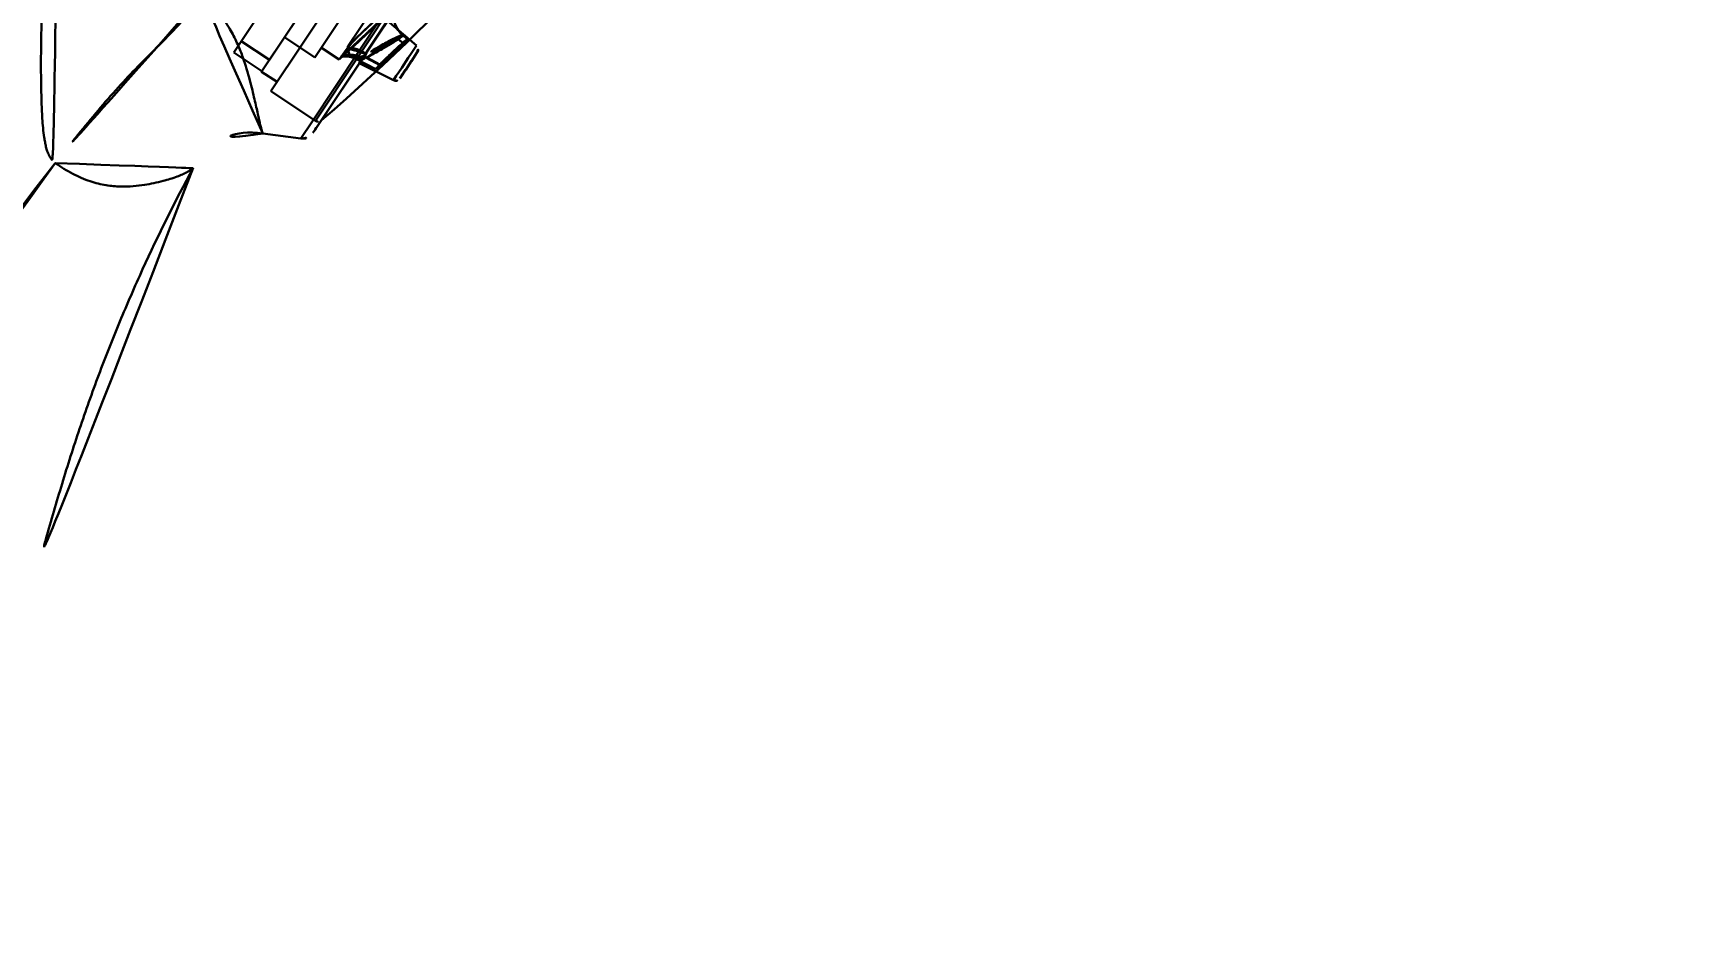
# Model space of a CAD drawing. Extents: x 16296684858 to 16296688009, y -37409618718 to -37409616409.
# Drawn here: x 16296686724.8 to 16296686822.7, y -37409617666.7 to -37409617613.7 of the extents above; entities that cross this region are included whole.
import ezdxf

# ---------------------------------------------------------------- set-up
doc = ezdxf.new("R2010")
doc.units = 0
doc.header["$LTSCALE"] = 10
doc.header["$MEASUREMENT"] = 0
doc.header["$PDMODE"] = 3
doc.header["$PDSIZE"] = -10
doc.layers.get('0').update_dxf_attribs({"linetype": 'CONTINUOUS'})
doc.layers.get('DEFPOINTS').update_dxf_attribs({"linetype": 'CONTINUOUS'})
doc.styles.add('Daelim Dimension', font='')
doc.styles.get('Daelim Dimension').set_extended_font_data('나눔고딕')
doc.dimstyles.new('DEFAULT', dxfattribs={"dimscale": 2, "dimtxt": 2, "dimasz": 2, "dimexe": 0, "dimexo": 2, "dimgap": 1, "dimtad": 1, "dimdec": 1, "dimzin": 9, "dimdsep": 46, "dimtxsty": 'Daelim Dimension', "dimcen": 0.5, "dimclrd": 252, "dimclre": 252, "dimclrt": 3, "dimadec": 1, "dimazin": 0, "dimtfac": 1, "dimtdec": 1, "dimtix": 1, "dimtmove": 0, "dimatfit": 3, "dimfxl": 1, "dimtolj": 1, "dimtzin": 1, "dimlwd": 9, "dimlwe": 9, "dimarcsym": 0})

# ---------------------------------------------------------------- blocks, each defined once
blk = doc.blocks.new('*D18')
at = {"color": 5, "lineweight": 9, "ltscale": 0.5, "transparency": 16777216}
for p, q in [((16296686647.237181, -37409618005.826988), (16296686647.237181, -37409617114.689346)), ((16296687202.637119, -37409617350.312553), (16296687202.637119, -37409617114.689346)), ((16296686655.237181, -37409617116.689346), (16296687194.637119, -37409617116.689346))]:
    blk.add_line(p, q, dxfattribs=at)
at = {"color": 5, "ltscale": 0.5, "transparency": 16777216}
for points in [[(16296686655.237181, -37409617115.356018), (16296686655.237181, -37409617118.02269), (16296686647.237181, -37409617116.689346)], [(16296687194.637119, -37409617115.356018), (16296687194.637119, -37409617118.02269), (16296687202.637119, -37409617116.689346)]]:
    blk.add_solid(points, dxfattribs=at)
at = {"layer": 'DEFPOINTS', "color": 0, "ltscale": 0.5, "transparency": 16777216}
for p in [(16296687202.637119, -37409617116.689346), (16296687202.637119, -37409617354.312553), (16296686647.237181, -37409618009.826988)]:
    blk.add_point(p, dxfattribs=at)
at = {"color": 7, "ltscale": 0.5, "transparency": 16777216, "insert": (16296686924.937149, -37409617103.916817), "char_height": 20, "attachment_point": 5, "style": 'Daelim Dimension'}
blk.add_mtext('\\A1;555', dxfattribs=at)

msp = doc.modelspace()

# ---------------------------------------------------------------- linework, layer by layer
at = {"color": 7, "linetype": 'Continuous', "lineweight": 30}
for p, q in [((16296686757.02877, -37409617584.328484), (16296686736.74439, -37409617614.814484)), ((16296686757.034849, -37409617584.328484), (16296686736.74439, -37409617614.814484)), ((16296686738.40942, -37409617615.922478), (16296686758.699869, -37409617585.436478)), ((16296686758.693859, -37409617585.436478), (16296686738.85301, -37409617615.25592)), ((16296686738.948191, -37409617617.098587), (16296686759.615761, -37409617586.045883)), ((16296686741.55381, -37409617615.108856), (16296686760.503691, -37409617586.636948)), ((16296686762.25642, -37409617587.803146), (16296686741.58886, -37409617618.855858)), ((16296686762.497299, -37409617587.96347), (16296686741.952101, -37409617618.832336)), ((16296686745.54262, -37409617612.664337), (16296686741.36986, -37409617618.93631)), ((16296686744.90366, -37409617612.352676), (16296686743.525431, -37409617614.424622)), ((16296686743.526699, -37409617614.424728), (16296686744.90593, -37409617612.352997)), ((16296686744.17477, -37409617615.455017), (16296686745.881439, -37409617612.889763)), ((16296686747.57127, -37409617614.403542), (16296686745.854639, -37409617612.930023)), ((16296686747.572201, -37409617614.403542), (16296686745.85498, -37409617612.929497)), ((16296686737.187981, -37409617614.147903), (16296686738.85301, -37409617615.25592)), ((16296686739.749849, -37409617613.908401), (16296686741.55381, -37409617615.108856)), ((16296686746.76829, -37409617614.234818), (16296686746.376261, -37409617613.920067)), ((16296686746.811569, -37409617614.286713), (16296686746.48274, -37409617614.023453)), ((16296686747.03565, -37409617614.028503), (16296686746.756189, -37409617613.788597)), ((16296686747.034809, -37409617614.028633), (16296686746.756281, -37409617613.789558)), ((16296686738.40942, -37409617615.922478), (16296686736.74439, -37409617614.814484)), ((16296686742.992979, -37409617615.225754), (16296686741.94161, -37409617614.5261)), ((16296686742.992979, -37409617615.225754), (16296686743.10301, -37409617615.060867)), ((16296686745.395399, -37409617615.532173), (16296686744.44606, -37409617615.017639)), ((16296686745.43693, -37409617615.584251), (16296686744.587, -37409617615.126282)), ((16296686744.63055, -37409617614.924271), (16296686744.631321, -37409617614.924843)), ((16296686746.69837, -37409617615.715111), (16296686747.0832, -37409617615.136818)), ((16296686747.0832, -37409617615.136818), (16296686747.262951, -37409617614.866722)), ((16296686747.262951, -37409617614.866722), (16296686747.57127, -37409617614.403542)), ((16296686747.275961, -37409617615.322708), (16296686747.62561, -37409617614.797394)), ((16296686747.325541, -37409617615.249611), (16296686747.626551, -37409617614.797394)), ((16296686738.39253, -37409617615.922478), (16296686738.40967, -37409617615.948059)), ((16296686739.3083, -37409617616.557472), (16296686738.39253, -37409617615.948059)), ((16296686741.50297, -37409617619.471817), (16296686744.17477, -37409617615.455017)), ((16296686744.17688, -37409617615.456444), (16296686741.56488, -37409617619.379669)), ((16296686741.730261, -37409617619.129982), (16296686744.174749, -37409617615.455002)), ((16296686743.978069, -37409617615.192551), (16296686745.170309, -37409617615.790703)), ((16296686743.986191, -37409617615.196136), (16296686745.17148, -37409617615.790787)), ((16296686746.202869, -37409617616.459862), (16296686744.18103, -37409617615.445534)), ((16296686744.453051, -37409617615.192627), (16296686744.45248, -37409617615.192253)), ((16296686745.395411, -37409617615.532127), (16296686745.16835, -37409617615.408752)), ((16296686746.37854, -37409617616.195778), (16296686746.52441, -37409617615.97654)), ((16296686746.52441, -37409617615.97654), (16296686746.69837, -37409617615.715111)), ((16296686746.587151, -37409617616.357918), (16296686746.77269, -37409617616.079201)), ((16296686746.588079, -37409617616.357918), (16296686746.773621, -37409617616.079201)), ((16296686746.671801, -37409617616.230652), (16296686746.94375, -37409617615.821953)), ((16296686746.672729, -37409617616.230652), (16296686746.9298, -37409617615.844513)), ((16296686747.283899, -37409617615.310799), (16296686746.936239, -37409617615.833214)), ((16296686746.202869, -37409617616.459862), (16296686746.37854, -37409617616.195778)), ((16296686741.58886, -37409617618.855858), (16296686738.948191, -37409617617.098587)), ((16296686741.36986, -37409617618.93631), (16296686740.72085, -37409617619.912712)), ((16296686738.459101, -37409617619.610062), (16296686740.72086, -37409617619.912712)), ((16296686741.4293, -37409617619.582947), (16296686741.56444, -37409617619.379402)), ((16296686741.56488, -37409617619.379669), (16296686741.4293, -37409617619.582947)), ((16296686741.56431, -37409617619.380074), (16296686741.730339, -37409617619.130051)), ((16296686741.636, -37409617619.27272), (16296686741.56431, -37409617619.380074)), ((16296686741.564659, -37409617619.379532), (16296686741.639021, -37409617619.268181))]:
    msp.add_line(p, q, dxfattribs=at)
for points in [[(16296686746.756321, -37409617613.788986), (16296686746.613319, -37409617613.648277), (16296686746.486811, -37409617613.484329), (16296686746.38106, -37409617613.29818), (16296686746.30056, -37409617613.090973), (16296686746.250311, -37409617612.864616), (16296686746.235929, -37409617612.621277), (16296686746.264391, -37409617612.364067), (16296686746.34387, -37409617612.099564), (16296686746.457279, -37409617611.879784), (16296686746.508221, -37409617611.806839), (16296686746.461781, -37409617611.860367), (16296686746.33753, -37409617611.995369), (16296686746.146009, -37409617612.194847), (16296686745.88961, -37409617612.454117), (16296686745.57514, -37409617612.765198), (16296686745.21224, -37409617613.117767), (16296686744.809891, -37409617613.502098), (16296686744.379061, -37409617613.906693), (16296686743.935671, -37409617614.316002), (16296686743.50099, -37409617614.709259), (16296686743.108391, -37409617615.054703)], [(16296686746.756109, -37409617613.789978), (16296686746.61096, -37409617613.647072), (16296686746.48271, -37409617613.480003), (16296686746.37657, -37409617613.2911), (16296686746.29715, -37409617613.083214), (16296686746.248409, -37409617612.858078), (16296686746.23505, -37409617612.620148), (16296686746.260719, -37409617612.378532), (16296686746.325859, -37409617612.143898), (16296686746.420959, -37409617611.938843), (16296686746.49684, -37409617611.8209), (16296686746.50247, -37409617611.812828), (16296686746.447611, -37409617611.875359), (16296686746.349689, -37409617611.981667), (16296686746.213011, -37409617612.125168), (16296686746.04011, -37409617612.302193), (16296686745.83292, -37409617612.510208)], [(16296686744.39156, -37409617613.894699), (16296686744.05546, -37409617614.205833), (16296686743.72073, -37409617614.511261), (16296686743.399191, -37409617614.799583), (16296686743.107981, -37409617615.054588)], [(16296686743.46176, -37409617615.051598), (16296686743.70433, -37409617615.08844), (16296686743.98558, -37409617615.196274)], [(16296686743.46306, -37409617615.051567), (16296686743.70096, -37409617615.087646), (16296686743.97839, -37409617615.192886)]]:
    msp.add_lwpolyline(points, dxfattribs=at)
for centre, radius, start, end in [((16296686649.66238, -37409617512.878036), 140.512289, 311.05727281, 323.80489906), ((16296686649.662319, -37409617512.877998), 138.512362, 312.36152958, 322.61135705), ((16296686735.27755, -37409617596.319267), 20.984983, 295.92636735, 296.3351435), ((16296686751.980049, -37409617620.253517), 7.961618, 130.89045889, 131.42231399), ((16296686741.05575, -37409617608.698196), 8.022526, 315.32960165, 315.84525839), ((16296686747.37586, -37409617614.631187), 0.3, 326.35734627, 49.35754495), ((16296686747.376789, -37409617614.631187), 0.3, 326.35734627, 49.35754495), ((16296686754.090969, -37409617624.012482), 12.146105, 135.20183968, 135.71754032), ((16296686740.321739, -37409617609.66922), 7.820017, 310.85275181, 311.39021643), ((16296686746.337391, -37409617616.191711), 0.3, 243.35760291, 326.35734627), ((16296686746.338329, -37409617616.191711), 0.3, 264.06830116, 326.35734627), ((16296686741.75506, -37409617618.606117), 0.3, 236.35790037, 311.05727281), ((16296686737.851351, -37409617623.563477), 3.999997, 81.25964119, 151.52428065), ((16296686740.804911, -37409617619.167427), 0.75, 263.56941367, 326.35734627), ((16296686823.074961, -37409617697.524681), 123.264377, 141.84038163, 152.13126873)]:
    msp.add_arc(centre, radius, start, end, dxfattribs=at)
for points, knots in [([(16296686713.627001, -37409617615.094017), (16296686716.34819, -37409617609.043571), (16296686720.777081, -37409617600.125847), (16296686726.52882, -37409617590.050789), (16296686729.973351, -37409617584.397324), (16296686731.7519, -37409617581.605614), (16296686732.65181, -37409617580.217033)], [0, 0, 0, 0, 0.500547286, 0.750270527, 0.875153886, 1, 1, 1, 1]), ([(16296686726.29845, -37409617603.744308), (16296686726.16839, -37409617604.473717), (16296686725.93432, -37409617605.937752), (16296686725.66201, -37409617608.145897), (16296686725.468691, -37409617610.364433), (16296686725.34977, -37409617612.590027), (16296686725.300659, -37409617614.819031), (16296686725.307619, -37409617616.678307), (16296686725.350109, -37409617617.980293), (16296686725.386021, -37409617618.726143), (16296686725.42868, -37409617619.286331), (16296686725.485399, -37409617619.75193), (16296686725.546841, -37409617620.122673), (16296686725.603109, -37409617620.399277), (16296686725.676279, -37409617620.672707), (16296686725.793961, -37409617620.93174), (16296686725.948971, -37409617621.16758), (16296686726.075439, -37409617621.312286), (16296686726.152691, -37409617621.365807)], [0, 0, 0, 0, 0.12446347, 0.248997412, 0.373673348, 0.498480445, 0.623333672, 0.748163344, 0.810759603, 0.842150636, 0.873597403, 0.905115302, 0.920906311, 0.936715763, 0.952531726, 0.968353068, 0.98421518, 1, 1, 1, 1]), ([(16296686734.65519, -37409617611.709152), (16296686734.44101, -37409617612.031273), (16296686733.929331, -37409617612.682327), (16296686733.03685, -37409617613.647217), (16296686732.007879, -37409617614.684334), (16296686730.88135, -37409617615.812599), (16296686729.708151, -37409617617.058533), (16296686728.53334, -37409617618.42923), (16296686727.342171, -37409617619.873947), (16296686726.549669, -37409617620.863533), (16296686726.15366, -37409617621.36647)], [0, 0, 0, 0, 0.090111389, 0.192370129, 0.306129885, 0.430416833, 0.563801386, 0.70467368, 0.850873518, 1, 1, 1, 1]), ([(16296686738.459181, -37409617619.609947), (16296686738.456129, -37409617619.609093), (16296686738.45664, -37409617619.599403), (16296686738.44943, -37409617619.586807), (16296686738.44235, -37409617619.562233), (16296686738.42992, -37409617619.526047), (16296686738.41431, -37409617619.473961), (16296686738.39394, -37409617619.404617), (16296686738.35825, -37409617619.276482), (16296686738.30645, -37409617619.075691), (16296686738.24033, -37409617618.787628), (16296686738.16354, -37409617618.439461), (16296686738.07291, -37409617618.031113), (16296686737.965981, -37409617617.562073), (16296686737.84037, -37409617617.032204), (16296686737.62945, -37409617616.202347), (16296686737.360901, -37409617615.2911), (16296686736.976, -37409617614.312859), (16296686736.64645, -37409617613.6418), (16296686736.30164, -37409617613.083679), (16296686735.961281, -37409617612.643562), (16296686735.60397, -37409617612.284653), (16296686735.23723, -37409617612.028831), (16296686735.02389, -37409617611.916512), (16296686734.912661, -37409617611.859093)], [0, 0, 0, 0, 0.001077606, 0.00235544, 0.005303197, 0.009534098, 0.015566749, 0.023820589, 0.034256771, 0.061000548, 0.094685528, 0.135236214, 0.182844591, 0.237616176, 0.2996257, 0.368916467, 0.530232702, 0.623785169, 0.727877338, 0.785217776, 0.84767051, 0.91771713, 0.957228421, 1, 1, 1, 1]), ([(16296686743.102341, -37409617615.060966), (16296686743.21982, -37409617614.959976), (16296686743.49608, -37409617614.715881), (16296686743.94401, -37409617614.310577), (16296686744.438339, -37409617613.853302), (16296686744.951441, -37409617613.369263), (16296686745.44808, -37409617612.891373), (16296686745.88233, -37409617612.46273), (16296686746.26544, -37409617612.078621), (16296686746.44696, -37409617611.872383), (16296686746.757721, -37409617611.556007), (16296686746.428011, -37409617611.724808), (16296686746.24898, -37409617611.915871), (16296686745.873341, -37409617612.221947), (16296686745.46847, -37409617612.592369), (16296686744.99214, -37409617613.026314), (16296686744.49192, -37409617613.494812), (16296686743.994801, -37409617613.967537), (16296686743.67259, -37409617614.27948), (16296686743.525471, -37409617614.424568)], [0, 0, 0, 0, 0.050589144, 0.120372187, 0.197289248, 0.270378225, 0.351112444, 0.420814482, 0.474355209, 0.515885446, 0.540132545, 0.559095338, 0.593604783, 0.644137841, 0.708411309, 0.776077817, 0.853530907, 0.932527403, 1, 1, 1, 1]), ([(16296686743.10298, -37409617615.060913), (16296686743.151649, -37409617615.019623), (16296686743.2743, -37409617614.912407), (16296686743.480339, -37409617614.729431), (16296686743.746811, -37409617614.489647), (16296686744.058069, -37409617614.205276), (16296686744.410761, -37409617613.87886), (16296686744.79888, -37409617613.514137), (16296686745.218889, -37409617613.112938), (16296686745.652531, -37409617612.69133), (16296686746.031969, -37409617612.31424), (16296686746.373409, -37409617611.963722), (16296686746.51827, -37409617611.802147), (16296686746.73559, -37409617611.554382), (16296686746.52466, -37409617611.656227), (16296686746.37088, -37409617611.813843), (16296686746.016661, -37409617612.095802), (16296686745.602831, -37409617612.47274), (16296686745.10791, -37409617612.920227), (16296686744.58498, -37409617613.408531), (16296686744.05409, -37409617613.911331), (16296686743.700979, -37409617614.253883), (16296686743.526739, -37409617614.42466)], [0, 0, 0, 0, 0.020712147, 0.052851976, 0.089426162, 0.13703932, 0.18965692, 0.245386878, 0.309778265, 0.378546574, 0.440047048, 0.488436875, 0.523834261, 0.540172532, 0.54905185, 0.578093428, 0.624878962, 0.688352776, 0.762812283, 0.840338252, 0.92082932, 1, 1, 1, 1]), ([(16296686746.48274, -37409617614.023453), (16296686746.393209, -37409617614.083351), (16296686746.176439, -37409617614.220802), (16296686745.836611, -37409617614.427902), (16296686745.460409, -37409617614.646568), (16296686745.09602, -37409617614.853958), (16296686744.760189, -37409617615.038193), (16296686744.54863, -37409617615.147888), (16296686744.45326, -37409617615.192169)], [0, 0, 0, 0, 0.137945147, 0.328557341, 0.509530782, 0.695060583, 0.865362057, 1, 1, 1, 1]), ([(16296686744.587, -37409617615.126282), (16296686744.639839, -37409617615.09964), (16296686744.75276, -37409617615.040627), (16296686744.930771, -37409617614.94442), (16296686745.124729, -37409617614.835876), (16296686745.328819, -37409617614.720573), (16296686745.536051, -37409617614.602386), (16296686745.73996, -37409617614.483078), (16296686745.93585, -37409617614.365837), (16296686746.1189, -37409617614.254463), (16296686746.28232, -37409617614.153427), (16296686746.42321, -37409617614.064957), (16296686746.53647, -37409617613.987244), (16296686746.630779, -37409617613.923851), (16296686746.683981, -37409617613.871239), (16296686746.75416, -37409617613.836449), (16296686746.69833, -37409617613.770844), (16296686746.638229, -37409617613.816589), (16296686746.57567, -37409617613.831741), (16296686746.51898, -37409617613.859001), (16296686746.4519, -37409617613.880653), (16296686746.40892, -37409617613.925072), (16296686746.376221, -37409617613.92012)], [0, 0, 0, 0, 0.060877458, 0.131053839, 0.208170563, 0.289531525, 0.372189448, 0.453594887, 0.532573682, 0.607047764, 0.673974437, 0.730384565, 0.777729364, 0.816528478, 0.843896504, 0.861403745, 0.879097181, 0.902474151, 0.926085555, 0.947732288, 0.965979765, 1, 1, 1, 1]), ([(16296686746.482731, -37409617614.02346), (16296686746.541611, -37409617613.984627), (16296686746.5994, -37409617613.931419), (16296686746.794371, -37409617613.820343), (16296686746.62233, -37409617613.787308), (16296686746.496269, -37409617613.882004), (16296686746.24593, -37409617613.972801), (16296686745.95389, -37409617614.132179), (16296686745.61841, -37409617614.313347), (16296686745.275949, -37409617614.513138), (16296686744.944851, -37409617614.715523), (16296686744.730221, -37409617614.856644), (16296686744.631321, -37409617614.924828)], [0, 0, 0, 0, 0.07723394, 0.120657615, 0.150545723, 0.208885131, 0.30217798, 0.434311705, 0.575274728, 0.718859415, 0.868487048, 1, 1, 1, 1]), ([(16296686746.376261, -37409617613.920067), (16296686746.270439, -37409617613.967697), (16296686746.042549, -37409617614.08255), (16296686745.691151, -37409617614.272247), (16296686745.315701, -37409617614.488991), (16296686744.959869, -37409617614.706322), (16296686744.731819, -37409617614.855766), (16296686744.630461, -37409617614.924431)], [0, 0, 0, 0, 0.172706351, 0.379567932, 0.594292808, 0.817795569, 1, 1, 1, 1]), ([(16296686745.4722, -37409617615.454201), (16296686745.654671, -37409617615.270317), (16296686746.060011, -37409617614.880493), (16296686746.54814, -37409617614.421852), (16296686746.87295, -37409617614.147903), (16296686746.98243, -37409617614.055481), (16296686747.01605, -37409617614.037659), (16296686747.03089, -37409617614.024529), (16296686747.039379, -37409617614.034447), (16296686747.02574, -37409617614.04805), (16296686747.013901, -37409617614.068298), (16296686746.98798, -37409617614.097504), (16296686746.956039, -37409617614.1343), (16296686746.89636, -37409617614.198837), (16296686746.8472, -37409617614.250183), (16296686746.811621, -37409617614.286743)], [0, 0, 0, 0, 0.315673849, 0.687180251, 0.808200984, 0.843525147, 0.854067843, 0.859654195, 0.86163259, 0.867290896, 0.877829964, 0.893194873, 0.913249978, 0.937842317, 1, 1, 1, 1]), ([(16296686745.52136, -37409617615.510277), (16296686745.608749, -37409617615.433083), (16296686745.7903, -37409617615.269051), (16296686746.062349, -37409617615.016693), (16296686746.337931, -37409617614.75486), (16296686746.58534, -37409617614.514236), (16296686746.80879, -37409617614.290749), (16296686746.919889, -37409617614.171494), (16296686747.078779, -37409617614.000008), (16296686746.87031, -37409617614.135437), (16296686746.819111, -37409617614.190697), (16296686746.76827, -37409617614.23484)], [0, 0, 0, 0, 0.143697163, 0.301362079, 0.458001618, 0.609416577, 0.735867435, 0.821564509, 0.865648645, 0.917028736, 1, 1, 1, 1]), ([(16296686743.195021, -37409617615.039772), (16296686743.290079, -37409617614.998154), (16296686743.498671, -37409617614.942169), (16296686743.831039, -37409617614.944366), (16296686744.15831, -37409617615.03006), (16296686744.359831, -37409617615.133034), (16296686744.45248, -37409617615.192284)], [0, 0, 0, 0, 0.234708915, 0.488234092, 0.74879301, 1, 1, 1, 1]), ([(16296686743.195869, -37409617615.039726), (16296686743.219851, -37409617615.042488), (16296686743.265421, -37409617615.045418), (16296686743.33119, -37409617615.047043), (16296686743.3923, -37409617615.048607), (16296686743.45001, -37409617615.050957), (16296686743.50489, -37409617615.053719), (16296686743.55773, -37409617615.054771), (16296686743.626089, -37409617615.050133), (16296686743.626579, -37409617614.968697), (16296686743.60096, -37409617614.911743), (16296686743.57869, -37409617614.846008), (16296686743.559, -37409617614.787903), (16296686743.540199, -37409617614.723289), (16296686743.52305, -37409617614.651207), (16296686743.51273, -37409617614.60051), (16296686743.50676, -37409617614.573761)], [0, 0, 0, 0, 0.080164093, 0.151415698, 0.21849037, 0.282869, 0.343980809, 0.398092454, 0.468409205, 0.525893894, 0.624001529, 0.685942326, 0.754067033, 0.828229468, 0.909101395, 1, 1, 1, 1]), ([(16296686743.505581, -37409617614.573593), (16296686743.51231, -37409617614.599831), (16296686743.52309, -37409617614.649269), (16296686743.5382, -37409617614.719513), (16296686743.55407, -37409617614.782043), (16296686743.571119, -37409617614.838707), (16296686743.5902, -37409617614.890549), (16296686743.60788, -37409617614.944908), (16296686743.64543, -37409617615.011887), (16296686743.566401, -37409617615.067093), (16296686743.498119, -37409617615.051437), (16296686743.43342, -37409617615.050537), (16296686743.37925, -37409617615.04805), (16296686743.322149, -37409617615.046883), (16296686743.260429, -37409617615.045197), (16296686743.2176, -37409617615.042351), (16296686743.195021, -37409617615.039772)], [0, 0, 0, 0, 0.090309369, 0.168675203, 0.239601069, 0.305260332, 0.366426686, 0.421794256, 0.503468118, 0.578510199, 0.676162672, 0.733825894, 0.794075135, 0.857009466, 0.924213309, 1, 1, 1, 1]), ([(16296686744.45248, -37409617615.192253), (16296686744.35964, -37409617615.132912), (16296686744.15802, -37409617615.030006), (16296686743.830851, -37409617614.944504), (16296686743.499029, -37409617614.94236), (16296686743.290779, -37409617614.998192), (16296686743.195869, -37409617615.039719)], [0, 0, 0, 0, 0.251898535, 0.512243578, 0.765528965, 1, 1, 1, 1]), ([(16296686743.525431, -37409617614.424622), (16296686743.50798, -37409617614.450882), (16296686743.49575, -37409617614.504021), (16296686743.501869, -37409617614.554558), (16296686743.505581, -37409617614.573593)], [0, 0, 0, 0, 0.619181202, 1, 1, 1, 1]), ([(16296686743.50676, -37409617614.573761), (16296686743.503031, -37409617614.554642), (16296686743.49692, -37409617614.504089), (16296686743.509239, -37409617614.450943), (16296686743.526699, -37409617614.424728)], [0, 0, 0, 0, 0.382291693, 1, 1, 1, 1]), ([(16296686743.50676, -37409617614.573761), (16296686743.59034, -37409617614.556297), (16296686743.774969, -37409617614.547478), (16296686744.064819, -37409617614.611061), (16296686744.35799, -37409617614.739479), (16296686744.542641, -37409617614.85923), (16296686744.63055, -37409617614.924271)], [0, 0, 0, 0, 0.208750258, 0.456521972, 0.728171534, 1, 1, 1, 1]), ([(16296686744.63051, -37409617614.924339), (16296686744.542709, -37409617614.859352), (16296686744.35804, -37409617614.73951), (16296686744.064659, -37409617614.610901), (16296686743.774269, -37409617614.54718), (16296686743.5893, -37409617614.556023), (16296686743.505581, -37409617614.573593)], [0, 0, 0, 0, 0.271243829, 0.543100369, 0.791099336, 1, 1, 1, 1]), ([(16296686744.45248, -37409617615.192284), (16296686744.405411, -37409617615.218079), (16296686744.302401, -37409617615.24398), (16296686744.148529, -37409617615.239861), (16296686744.04719, -37409617615.220901), (16296686743.904619, -37409617615.167763), (16296686744.09919, -37409617615.09536), (16296686744.229521, -37409617615.081306), (16296686744.433559, -37409617615.025337), (16296686744.566231, -37409617614.96846), (16296686744.630501, -37409617614.924339)], [0, 0, 0, 0, 0.129638213, 0.251657861, 0.356947988, 0.414895515, 0.51980337, 0.648406609, 0.811684871, 1, 1, 1, 1]), ([(16296686744.45326, -37409617615.192169), (16296686744.424179, -37409617615.199242), (16296686744.36968, -37409617615.212013), (16296686744.294689, -37409617615.233093), (16296686744.226999, -37409617615.242287), (16296686744.16691, -37409617615.239563), (16296686744.10079, -37409617615.230881), (16296686744.03776, -37409617615.211456), (16296686743.974239, -37409617615.201828), (16296686743.940201, -37409617615.132843), (16296686744.00774, -37409617615.129593), (16296686744.04982, -37409617615.114517), (16296686744.10626, -37409617615.105232), (16296686744.16238, -37409617615.093773), (16296686744.224331, -37409617615.080101), (16296686744.278919, -37409617615.066254), (16296686744.331841, -37409617615.052406), (16296686744.384211, -37409617615.034157), (16296686744.428249, -37409617615.033043), (16296686744.446051, -37409617615.017662)], [0, 0, 0, 0, 0.085862392, 0.160567312, 0.223338074, 0.280765342, 0.332600671, 0.414307582, 0.469142228, 0.516767975, 0.56389755, 0.610583642, 0.657175139, 0.723927173, 0.776286758, 0.838754783, 0.88580959, 0.932517543, 1, 1, 1, 1]), ([(16296686744.44606, -37409617615.017639), (16296686744.46826, -37409617615.009537), (16296686744.511589, -37409617614.991882), (16296686744.573669, -37409617614.961082), (16296686744.612671, -37409617614.937286), (16296686744.63135, -37409617614.924744)], [0, 0, 0, 0, 0.341244442, 0.6749687, 1, 1, 1, 1]), ([(16296686746.683281, -37409617614.309349), (16296686746.600981, -37409617614.382141), (16296686746.42836, -37409617614.538063), (16296686746.164841, -37409617614.782173), (16296686745.89192, -37409617615.040733), (16296686745.643379, -37409617615.282181), (16296686745.413601, -37409617615.509392), (16296686745.301769, -37409617615.632027), (16296686745.126841, -37409617615.811501), (16296686745.334471, -37409617615.687813), (16296686745.384609, -37409617615.629623), (16296686745.43693, -37409617615.584251)], [0, 0, 0, 0, 0.136041541, 0.28782783, 0.44547116, 0.598656357, 0.726716805, 0.817489567, 0.8670322, 0.914248727, 1, 1, 1, 1]), ([(16296686745.395399, -37409617615.532173), (16296686745.38299, -37409617615.544792), (16296686745.359619, -37409617615.569069), (16296686745.3246, -37409617615.605476), (16296686745.291719, -37409617615.640648), (16296686745.25503, -37409617615.679497), (16296686745.22751, -37409617615.714699), (16296686745.157801, -37409617615.778107), (16296686745.264931, -37409617615.746933), (16296686745.301929, -37409617615.695129), (16296686745.37612, -37409617615.638687), (16296686745.44713, -37409617615.575783), (16296686745.53828, -37409617615.496521), (16296686745.64883, -37409617615.397438), (16296686745.78186, -37409617615.276733), (16296686745.93771, -37409617615.133057), (16296686746.116079, -37409617614.966248), (16296686746.313721, -37409617614.778419), (16296686746.522711, -37409617614.576149), (16296686746.664049, -37409617614.436234), (16296686746.73428, -37409617614.365379)], [0, 0, 0, 0, 0.022047336, 0.041993055, 0.062693726, 0.082723523, 0.105706522, 0.130351637, 0.151777859, 0.193337442, 0.224110313, 0.263386747, 0.312787283, 0.373999108, 0.448374632, 0.536358914, 0.637916384, 0.752401723, 0.875799217, 1, 1, 1, 1]), ([(16296686744.182289, -37409617615.443802), (16296686744.201441, -37409617615.452164), (16296686744.228029, -37409617615.462914), (16296686744.25712, -37409617615.470154), (16296686744.26985, -37409617615.468971), (16296686744.271919, -37409617615.465843)], [0, 0, 0, 0, 0.662916885, 0.880615987, 1, 1, 1, 1]), ([(16296686744.271919, -37409617615.465843), (16296686744.27397, -37409617615.462761), (16296686744.27042, -37409617615.450829), (16296686744.25322, -37409617615.426872), (16296686744.23365, -37409617615.406677), (16296686744.219, -37409617615.392357)], [0, 0, 0, 0, 0.119742708, 0.336970868, 1, 1, 1, 1]), ([(16296686734.33485, -37409617621.656113), (16296686733.267151, -37409617623.62339), (16296686731.76313, -37409617626.637268), (16296686729.96521, -37409617630.758469), (16296686728.715799, -37409617633.912613), (16296686727.57744, -37409617637.119797), (16296686726.54715, -37409617640.371452), (16296686725.591009, -37409617643.65065), (16296686724.983391, -37409617645.84671), (16296686724.68955, -37409617646.947731)], [0, 0, 0, 0, 0.247446384, 0.371977247, 0.496996671, 0.622409628, 0.748117703, 0.87402432, 1, 1, 1, 1]), ([(16296686726.15415, -37409617621.366882), (16296686726.490141, -37409617621.597038), (16296686727.15435, -37409617622.007553), (16296686728.16732, -37409617622.46067), (16296686729.12705, -37409617622.695412), (16296686729.99052, -37409617622.771301), (16296686730.754379, -37409617622.745453), (16296686731.60216, -37409617622.648804), (16296686732.47303, -37409617622.45945), (16296686733.219931, -37409617622.23484), (16296686733.680559, -37409617622.050797), (16296686733.92844, -37409617621.93235), (16296686734.1082, -37409617621.828972), (16296686734.22263, -37409617621.748131), (16296686734.28853, -37409617621.701424), (16296686734.317249, -37409617621.671799), (16296686734.331591, -37409617621.662872), (16296686734.335279, -37409617621.656326)], [0, 0, 0, 0, 0.140680196, 0.269117952, 0.381583085, 0.480258078, 0.567615544, 0.645167344, 0.774733673, 0.874872304, 0.914204948, 0.945946533, 0.969730599, 0.985650813, 0.994461678, 0.997406213, 1, 1, 1, 1])]:
    msp.add_open_spline(points, degree=3, knots=knots, dxfattribs=at)
for points in [[(16296686743.10301, -37409617615.060867), (16296686743.112749, -37409617615.046173), (16296686743.134081, -37409617615.039001), (16296686743.151699, -37409617615.040062)], [(16296686743.195021, -37409617615.039772), (16296686743.169889, -37409617615.038269), (16296686743.13382, -37409617615.026367), (16296686743.119881, -37409617615.04734)]]:
    msp.add_open_spline(points, degree=3, dxfattribs=at)

# ---------------------------------------------------------------- dimensions: what is measured, and where the dimension line sits
at = {"ltscale": 0.5}
dim = msp.add_linear_dim(base=(16296687202.637119, -37409617116.689346), p1=(16296686647.237181, -37409618009.826988), p2=(16296687202.637119, -37409617354.312553), dimstyle='DEFAULT', override={"dimtxt": 10, "dimasz": 4, "dimexe": 1, "dimdec": 0, "dimclrd": 5, "dimclre": 5, "dimclrt": 7}, dxfattribs=at)
dim.commit()
dim.dimension.update_dxf_attribs({"geometry": '*D18', "text_midpoint": (16296686924.937149, -37409617103.916817)})

doc.saveas('drawing.dxf')
